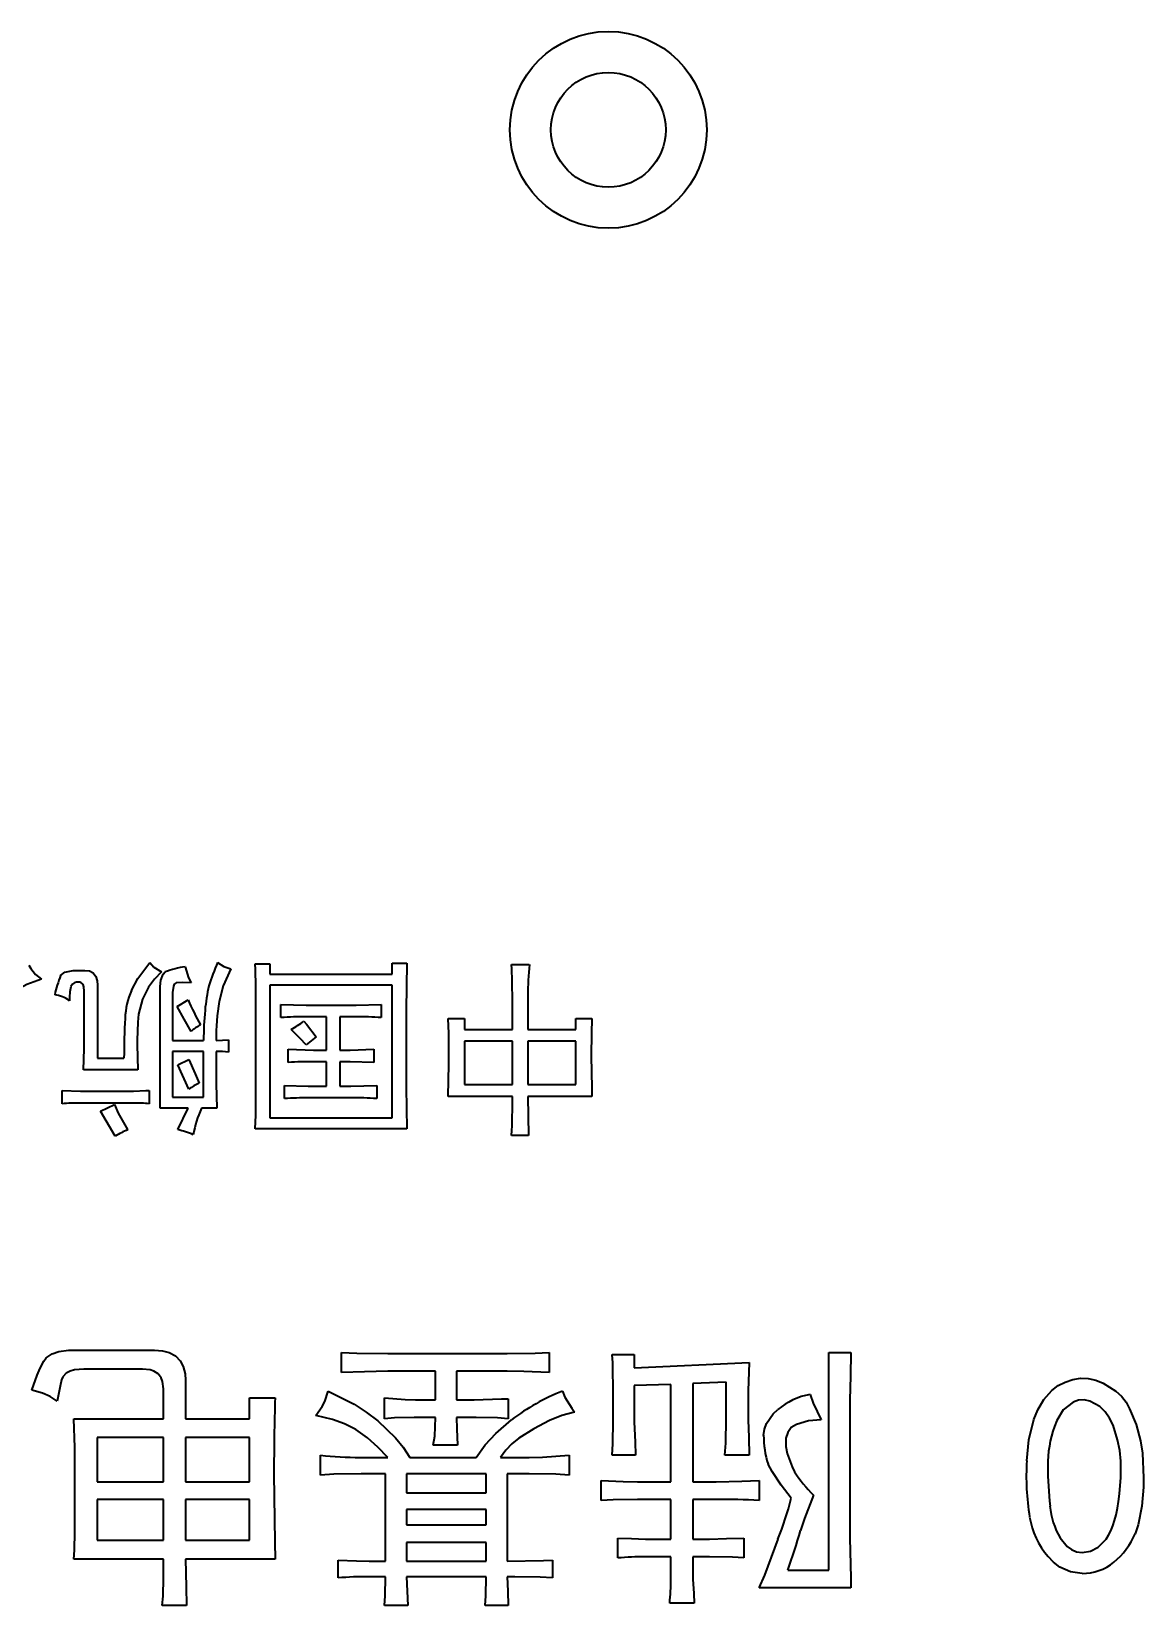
# Model space of a CAD drawing. Header units: millimetres. Extents: x -631 to 3210, y -561 to 2288.
# Drawn here: x -331.74 to -297.83, y 180.16 to 228.18 of the extents above; entities that cross this region are included whole.
import ezdxf

# ---------------------------------------------------------------- set-up
doc = ezdxf.new("R2010")
doc.units = ezdxf.units.MM
doc.layers.get('0').update_dxf_attribs({"lineweight": 18})

msp = doc.modelspace()

# ---------------------------------------------------------------- linework, layer by layer
at = {"color": 7, "lineweight": 35, "ltscale": 0.011243}
for p, q in [((-324.922, 199.737), (-324.472, 199.737)), ((-320.742, 199.76), (-320.292, 199.76))]:
    msp.add_line(p, q, dxfattribs=at)
at = {"color": 7, "lineweight": 35, "ltscale": 0.007865}
msp.add_line((-324.472, 199.737), (-324.472, 199.423), dxfattribs=at)
at = {"color": 7, "lineweight": 35, "ltscale": 0.008427}
for p, q in [((-320.742, 199.423), (-320.742, 199.76)), ((-318.54, 198.074), (-318.54, 197.737)), ((-315.146, 197.737), (-315.146, 198.074))]:
    msp.add_line(p, q, dxfattribs=at)
at = {"color": 7, "lineweight": 35, "ltscale": 0.035959}
msp.add_line((-320.292, 199.76), (-320.315, 198.322), dxfattribs=at)
at = {"color": 7, "lineweight": 35, "ltscale": 0.008984}
msp.add_line((-330.472, 199.535), (-330.113, 199.535), dxfattribs=at)
at = {"color": 7, "lineweight": 35, "ltscale": 0.09325}
for p, q in [((-324.472, 199.423), (-320.742, 199.423)), ((-320.742, 199.086), (-324.472, 199.086)), ((-324.472, 195.041), (-320.742, 195.041))]:
    msp.add_line(p, q, dxfattribs=at)
at = {"color": 7, "lineweight": 35, "ltscale": 0.013489}
for p, q in [((-317.102, 199.715), (-316.562, 199.715)), ((-318.787, 186.434), (-318.248, 186.434))]:
    msp.add_line(p, q, dxfattribs=at)
at = {"color": 7, "lineweight": 35, "ltscale": 0.002808}
msp.add_line((-330.27, 199.176), (-330.382, 199.176), dxfattribs=at)
at = {"color": 7, "lineweight": 35, "ltscale": 0.039887}
msp.add_line((-330.135, 197.31), (-330.135, 198.906), dxfattribs=at)
at = {"color": 7, "lineweight": 35, "ltscale": 0.055618}
msp.add_line((-329.731, 199.086), (-329.731, 196.861), dxfattribs=at)
at = {"color": 7, "lineweight": 35, "ltscale": 0.092697}
msp.add_line((-327.821, 195.333), (-327.821, 199.041), dxfattribs=at)
at = {"color": 7, "lineweight": 35, "ltscale": 0.036517}
msp.add_line((-327.438, 198.861), (-327.438, 197.4), dxfattribs=at)
at = {"color": 7, "lineweight": 35, "ltscale": 0.101123}
for p, q in [((-324.472, 199.086), (-324.472, 195.041)), ((-320.742, 195.041), (-320.742, 199.086))]:
    msp.add_line(p, q, dxfattribs=at)
at = {"color": 7, "lineweight": 35, "ltscale": 0.025842}
msp.add_line((-316.607, 198.771), (-316.607, 197.737), dxfattribs=at)
at = {"color": 7, "lineweight": 35, "ltscale": 0.009824}
msp.add_line((-327.304, 198.434), (-326.967, 198.636), dxfattribs=at)
at = {"color": 7, "lineweight": 35, "ltscale": 0.060113}
msp.add_line((-324.899, 195.962), (-324.899, 198.367), dxfattribs=at)
at = {"color": 7, "lineweight": 35, "ltscale": 0.010113}
for p, q in [((-324.135, 198.097), (-324.135, 198.501)), ((-321.079, 198.501), (-321.079, 198.097)), ((-323.911, 196.726), (-323.911, 197.131)), ((-321.304, 197.131), (-321.304, 196.726)), ((-330.81, 195.468), (-330.81, 195.872)), ((-328.158, 195.872), (-328.158, 195.468)), ((-313.36, 187.816), (-313.36, 187.412))]:
    msp.add_line(p, q, dxfattribs=at)
at = {"color": 7, "lineweight": 35, "ltscale": 0.038196}
msp.add_line((-323.371, 198.479), (-321.843, 198.479), dxfattribs=at)
at = {"color": 7, "lineweight": 35, "ltscale": 0.019112}
for p, q in [((-321.843, 198.479), (-321.079, 198.501)), ((-323.911, 197.131), (-323.146, 197.108))]:
    msp.add_line(p, q, dxfattribs=at)
at = {"color": 7, "lineweight": 35, "ltscale": 0.058989}
msp.add_line((-320.315, 198.322), (-320.315, 195.962), dxfattribs=at)
at = {"color": 7, "lineweight": 35, "ltscale": 0.024157}
msp.add_line((-317.079, 197.737), (-317.079, 198.704), dxfattribs=at)
at = {"color": 7, "lineweight": 35, "ltscale": 0.015723}
msp.add_line((-322.742, 198.119), (-323.371, 198.119), dxfattribs=at)
at = {"color": 7, "lineweight": 35, "ltscale": 0.025281}
for p, q in [((-322.742, 197.108), (-322.742, 198.119)), ((-322.337, 198.119), (-322.337, 197.108)), ((-313.259, 183.94), (-312.248, 183.94)), ((-312.248, 183.4), (-313.259, 183.4))]:
    msp.add_line(p, q, dxfattribs=at)
at = {"color": 7, "lineweight": 35, "ltscale": 0.012354}
for p, q in [((-321.843, 198.119), (-322.337, 198.119)), ((-315.146, 198.074), (-314.652, 198.074))]:
    msp.add_line(p, q, dxfattribs=at)
at = {"color": 7, "lineweight": 35, "ltscale": 0.012366}
msp.add_line((-319.034, 198.074), (-318.54, 198.074), dxfattribs=at)
at = {"color": 7, "lineweight": 35, "ltscale": 0.023596}
for p, q in [((-327.438, 197.4), (-326.495, 197.4)), ((-326.495, 197.063), (-327.438, 197.063)), ((-327.438, 195.67), (-326.495, 195.67))]:
    msp.add_line(p, q, dxfattribs=at)
at = {"color": 7, "lineweight": 35, "ltscale": 0.00955}
msp.add_line((-325.731, 197.423), (-325.731, 197.041), dxfattribs=at)
at = {"color": 7, "lineweight": 35, "ltscale": 0.036511}
for p, q in [((-318.54, 197.737), (-317.079, 197.737)), ((-317.079, 197.378), (-318.54, 197.378)), ((-316.607, 197.737), (-315.146, 197.737)), ((-315.146, 197.378), (-316.607, 197.378)), ((-318.54, 196.052), (-317.079, 196.052)), ((-316.607, 196.052), (-315.146, 196.052))]:
    msp.add_line(p, q, dxfattribs=at)
at = {"color": 7, "lineweight": 35, "ltscale": 0.033146}
for p, q in [((-318.54, 197.378), (-318.54, 196.052)), ((-317.079, 196.052), (-317.079, 197.378)), ((-316.607, 197.378), (-316.607, 196.052)), ((-315.146, 196.052), (-315.146, 197.378))]:
    msp.add_line(p, q, dxfattribs=at)
at = {"color": 7, "lineweight": 35, "ltscale": 0.020227}
msp.add_line((-329.731, 196.861), (-328.922, 196.861), dxfattribs=at)
at = {"color": 7, "lineweight": 35, "ltscale": 0.019109}
msp.add_line((-328.517, 197.265), (-328.495, 196.501), dxfattribs=at)
at = {"color": 7, "lineweight": 35, "ltscale": 0.034831}
for p, q in [((-327.438, 197.063), (-327.438, 195.67)), ((-326.495, 195.67), (-326.495, 197.063))]:
    msp.add_line(p, q, dxfattribs=at)
at = {"color": 7, "lineweight": 35, "ltscale": 0.024719}
msp.add_line((-326.113, 197.063), (-326.113, 196.074), dxfattribs=at)
at = {"color": 7, "lineweight": 35, "ltscale": 0.010107}
for p, q in [((-323.146, 197.108), (-322.742, 197.108)), ((-322.742, 196.749), (-323.146, 196.749))]:
    msp.add_line(p, q, dxfattribs=at)
at = {"color": 7, "lineweight": 35, "ltscale": 0.007861}
for p, q in [((-322.337, 197.108), (-322.023, 197.108)), ((-322.023, 196.749), (-322.337, 196.749))]:
    msp.add_line(p, q, dxfattribs=at)
at = {"color": 7, "lineweight": 35, "ltscale": 0.01799}
for p, q in [((-322.023, 197.108), (-321.304, 197.131)), ((-321.304, 196.726), (-322.023, 196.749)), ((-324.023, 196.03), (-323.304, 196.007))]:
    msp.add_line(p, q, dxfattribs=at)
at = {"color": 7, "lineweight": 35, "ltscale": 0.041577}
for p, q in [((-328.495, 196.501), (-330.158, 196.501)), ((-328.607, 195.49), (-330.27, 195.49))]:
    msp.add_line(p, q, dxfattribs=at)
at = {"color": 7, "lineweight": 35, "ltscale": 0.009296}
msp.add_line((-327.281, 196.659), (-326.944, 196.816), dxfattribs=at)
at = {"color": 7, "lineweight": 35, "ltscale": 0.020362}
msp.add_line((-326.944, 195.917), (-327.281, 196.659), dxfattribs=at)
at = {"color": 7, "lineweight": 35, "ltscale": 0.018539}
for p, q in [((-322.742, 196.007), (-322.742, 196.749)), ((-322.337, 196.749), (-322.337, 196.007))]:
    msp.add_line(p, q, dxfattribs=at)
at = {"color": 7, "lineweight": 35, "ltscale": 0.018548}
msp.add_line((-326.113, 196.074), (-326.09, 195.333), dxfattribs=at)
at = {"color": 7, "lineweight": 35, "ltscale": 0.010112}
for p, q in [((-324.023, 195.625), (-324.023, 196.03)), ((-321.214, 196.03), (-321.214, 195.625))]:
    msp.add_line(p, q, dxfattribs=at)
at = {"color": 7, "lineweight": 35, "ltscale": 0.014038}
msp.add_line((-323.304, 196.007), (-322.742, 196.007), dxfattribs=at)
at = {"color": 7, "lineweight": 35, "ltscale": 0.008423}
msp.add_line((-322.337, 196.007), (-322, 196.007), dxfattribs=at)
at = {"color": 7, "lineweight": 35, "ltscale": 0.019674}
msp.add_line((-322, 196.007), (-321.214, 196.03), dxfattribs=at)
at = {"color": 7, "lineweight": 35, "ltscale": 0.031466}
msp.add_line((-320.315, 195.962), (-320.292, 194.704), dxfattribs=at)
at = {"color": 7, "lineweight": 35, "ltscale": 0.014062}
msp.add_line((-330.81, 195.872), (-330.248, 195.85), dxfattribs=at)
at = {"color": 7, "lineweight": 35, "ltscale": 0.040454}
msp.add_line((-330.248, 195.85), (-328.629, 195.85), dxfattribs=at)
at = {"color": 7, "lineweight": 35, "ltscale": 0.011806}
msp.add_line((-329.641, 195.243), (-329.214, 195.445), dxfattribs=at)
at = {"color": 7, "lineweight": 35, "ltscale": 0.032581}
msp.add_line((-322, 195.648), (-323.304, 195.648), dxfattribs=at)
at = {"color": 7, "lineweight": 35, "ltscale": 0.048877}
for p, q in [((-317.079, 195.692), (-319.034, 195.692)), ((-327.045, 185.861), (-325.09, 185.861)), ((-325.09, 185.288), (-327.045, 185.288)), ((-327.045, 183.94), (-325.09, 183.94)), ((-325.09, 183.4), (-327.045, 183.4)), ((-327.045, 182.153), (-325.09, 182.153))]:
    msp.add_line(p, q, dxfattribs=at)
at = {"color": 7, "lineweight": 35, "ltscale": 0.029781}
msp.add_line((-316.607, 195.692), (-316.584, 194.501), dxfattribs=at)
at = {"color": 7, "lineweight": 35, "ltscale": 0.048865}
msp.add_line((-314.652, 195.692), (-316.607, 195.692), dxfattribs=at)
at = {"color": 7, "lineweight": 35, "ltscale": 0.022158}
msp.add_line((-329.191, 194.479), (-329.641, 195.243), dxfattribs=at)
at = {"color": 7, "lineweight": 35, "ltscale": 0.02135}
msp.add_line((-326.967, 195.333), (-327.821, 195.333), dxfattribs=at)
at = {"color": 7, "lineweight": 35, "ltscale": 0.018089}
msp.add_line((-327.281, 194.681), (-326.967, 195.333), dxfattribs=at)
at = {"color": 7, "lineweight": 35, "ltscale": 0.011792}
msp.add_line((-326.09, 195.333), (-326.562, 195.333), dxfattribs=at)
at = {"color": 7, "lineweight": 35, "ltscale": 0.115735}
msp.add_line((-320.292, 194.704), (-324.922, 194.704), dxfattribs=at)
at = {"color": 7, "lineweight": 35, "ltscale": 0.012927}
msp.add_line((-316.584, 194.501), (-317.102, 194.501), dxfattribs=at)
at = {"color": 7, "lineweight": 35, "ltscale": 0.065723}
msp.add_line((-330.618, 187.951), (-327.989, 187.951), dxfattribs=at)
at = {"color": 7, "lineweight": 35, "ltscale": 0.015169}
for p, q in [((-322.292, 187.277), (-322.292, 187.883)), ((-315.956, 187.883), (-315.956, 187.277)), ((-322.933, 184.142), (-322.933, 184.749)), ((-315.349, 184.749), (-315.349, 184.142))]:
    msp.add_line(p, q, dxfattribs=at)
at = {"color": 7, "lineweight": 35, "ltscale": 0.091016}
msp.add_line((-320.877, 187.85), (-317.236, 187.85), dxfattribs=at)
at = {"color": 7, "lineweight": 35, "ltscale": 0.016858}
for p, q in [((-314.034, 187.816), (-313.36, 187.816)), ((-316.562, 184.176), (-317.236, 184.176))]:
    msp.add_line(p, q, dxfattribs=at)
at = {"color": 7, "lineweight": 35, "ltscale": 0.166011}
msp.add_line((-307.427, 181.243), (-307.427, 187.883), dxfattribs=at)
at = {"color": 7, "lineweight": 35, "ltscale": 0.016846}
msp.add_line((-307.427, 187.883), (-306.753, 187.883), dxfattribs=at)
at = {"color": 7, "lineweight": 35, "ltscale": 0.044666}
msp.add_line((-328.36, 187.378), (-330.146, 187.378), dxfattribs=at)
at = {"color": 7, "lineweight": 35, "ltscale": 0.036243}
msp.add_line((-319.427, 187.31), (-320.877, 187.31), dxfattribs=at)
at = {"color": 7, "lineweight": 35, "ltscale": 0.02191}
for p, q in [((-319.427, 186.434), (-319.427, 187.31)), ((-318.787, 187.31), (-318.787, 186.434))]:
    msp.add_line(p, q, dxfattribs=at)
at = {"color": 7, "lineweight": 35, "ltscale": 0.03877}
msp.add_line((-317.236, 187.31), (-318.787, 187.31), dxfattribs=at)
at = {"color": 7, "lineweight": 35, "ltscale": 0.087736}
msp.add_line((-313.36, 187.412), (-309.854, 187.58), dxfattribs=at)
at = {"color": 7, "lineweight": 35, "ltscale": 0.022752}
msp.add_line((-327.72, 185.861), (-327.72, 186.771), dxfattribs=at)
at = {"color": 7, "lineweight": 35, "ltscale": 0.029494}
msp.add_line((-327.045, 187.041), (-327.045, 185.861), dxfattribs=at)
at = {"color": 7, "lineweight": 35, "ltscale": 0.02782}
msp.add_line((-312.248, 186.906), (-313.36, 186.872), dxfattribs=at)
at = {"color": 7, "lineweight": 35, "ltscale": 0.027809}
msp.add_line((-313.36, 186.872), (-313.36, 185.76), dxfattribs=at)
at = {"color": 7, "lineweight": 35, "ltscale": 0.074157}
msp.add_line((-312.248, 183.94), (-312.248, 186.906), dxfattribs=at)
at = {"color": 7, "lineweight": 35, "ltscale": 0.025295}
msp.add_line((-310.562, 186.973), (-311.573, 186.94), dxfattribs=at)
at = {"color": 7, "lineweight": 35, "ltscale": 0.075}
msp.add_line((-311.573, 186.94), (-311.573, 183.94), dxfattribs=at)
at = {"color": 7, "lineweight": 35, "ltscale": 0.027808}
msp.add_line((-310.562, 185.861), (-310.562, 186.973), dxfattribs=at)
at = {"color": 7, "lineweight": 35, "ltscale": 0.016011}
for p, q in [((-325.09, 185.861), (-325.09, 186.501)), ((-320.978, 185.861), (-320.978, 186.501))]:
    msp.add_line(p, q, dxfattribs=at)
at = {"color": 7, "lineweight": 35, "ltscale": 0.019385}
for p, q in [((-325.09, 186.501), (-324.315, 186.501)), ((-313.023, 182.187), (-312.248, 182.187)), ((-312.248, 181.648), (-313.023, 181.648))]:
    msp.add_line(p, q, dxfattribs=at)
at = {"color": 7, "lineweight": 35, "ltscale": 0.015173}
for p, q in [((-320.034, 186.434), (-319.427, 186.434)), ((-318.18, 185.895), (-318.787, 185.895))]:
    msp.add_line(p, q, dxfattribs=at)
at = {"color": 7, "lineweight": 35, "ltscale": 0.015168}
for p, q in [((-317.203, 186.468), (-317.203, 185.861)), ((-314.371, 183.367), (-314.371, 183.973)), ((-309.551, 183.973), (-309.551, 183.367)), ((-313.866, 181.614), (-313.866, 182.221)), ((-310.023, 182.221), (-310.023, 181.614))]:
    msp.add_line(p, q, dxfattribs=at)
at = {"color": 7, "lineweight": 35, "ltscale": 0.019382}
msp.add_line((-314, 185.794), (-314, 186.569), dxfattribs=at)
at = {"color": 7, "lineweight": 35, "ltscale": 0.016854}
for p, q in [((-309.888, 186.501), (-309.888, 185.827)), ((-312.248, 180.973), (-312.248, 181.648)), ((-311.573, 181.648), (-311.573, 180.973))]:
    msp.add_line(p, q, dxfattribs=at)
at = {"color": 7, "lineweight": 35, "ltscale": 0.105338}
msp.add_line((-306.787, 186.434), (-306.787, 182.221), dxfattribs=at)
at = {"color": 7, "lineweight": 35, "ltscale": 0.06825}
for p, q in [((-330.45, 185.861), (-327.72, 185.861)), ((-327.72, 181.58), (-330.45, 181.58))]:
    msp.add_line(p, q, dxfattribs=at)
at = {"color": 7, "lineweight": 35, "ltscale": 0.016016}
msp.add_line((-319.427, 185.895), (-320.068, 185.895), dxfattribs=at)
at = {"color": 7, "lineweight": 35, "ltscale": 0.033707}
for p, q in [((-329.742, 185.288), (-329.742, 183.94)), ((-327.72, 183.94), (-327.72, 185.288)), ((-327.045, 185.288), (-327.045, 183.94)), ((-325.09, 183.94), (-325.09, 185.288))]:
    msp.add_line(p, q, dxfattribs=at)
at = {"color": 7, "lineweight": 35, "ltscale": 0.050562}
for p, q in [((-327.72, 185.288), (-329.742, 185.288)), ((-320.203, 184.681), (-318.18, 184.681)), ((-329.742, 183.94), (-327.72, 183.94)), ((-327.72, 183.4), (-329.742, 183.4)), ((-329.742, 182.153), (-327.72, 182.153))]:
    msp.add_line(p, q, dxfattribs=at)
at = {"color": 7, "lineweight": 35, "ltscale": 0.01853}
for p, q in [((-318.753, 185.052), (-319.495, 185.052)), ((-309.854, 184.749), (-310.596, 184.749))]:
    msp.add_line(p, q, dxfattribs=at)
at = {"color": 7, "lineweight": 35, "ltscale": 0.021069}
msp.add_line((-321.72, 184.681), (-320.877, 184.681), dxfattribs=at)
at = {"color": 7, "lineweight": 35, "ltscale": 0.021912}
msp.add_line((-317.438, 184.681), (-316.562, 184.681), dxfattribs=at)
at = {"color": 7, "lineweight": 35, "ltscale": 0.0177}
for p, q in [((-313.326, 184.749), (-314.034, 184.749)), ((-320.27, 180.164), (-320.978, 180.164)), ((-317.203, 180.164), (-317.911, 180.164))]:
    msp.add_line(p, q, dxfattribs=at)
at = {"color": 7, "lineweight": 35, "ltscale": 0.018542}
for p, q in [((-320.944, 184.176), (-321.686, 184.176)), ((-327.012, 180.164), (-327.753, 180.164)), ((-311.54, 180.232), (-312.281, 180.232))]:
    msp.add_line(p, q, dxfattribs=at)
at = {"color": 7, "lineweight": 35, "ltscale": 0.066573}
for p, q in [((-320.944, 181.513), (-320.944, 184.176)), ((-317.236, 184.176), (-317.236, 181.513))]:
    msp.add_line(p, q, dxfattribs=at)
at = {"color": 7, "lineweight": 35, "ltscale": 0.014326}
for p, q in [((-320.304, 184.176), (-320.304, 183.603)), ((-317.877, 183.603), (-317.877, 184.176)), ((-320.304, 182.086), (-320.304, 181.513)), ((-317.877, 181.513), (-317.877, 182.086))]:
    msp.add_line(p, q, dxfattribs=at)
at = {"color": 7, "lineweight": 35, "ltscale": 0.060669}
for p, q in [((-317.877, 184.176), (-320.304, 184.176)), ((-320.304, 183.603), (-317.877, 183.603)), ((-317.877, 183.097), (-320.304, 183.097)), ((-320.304, 182.625), (-317.877, 182.625)), ((-317.877, 182.086), (-320.304, 182.086)), ((-320.304, 181.513), (-317.877, 181.513)), ((-317.877, 181.041), (-320.304, 181.041))]:
    msp.add_line(p, q, dxfattribs=at)
at = {"color": 7, "lineweight": 35, "ltscale": 0.017688}
for p, q in [((-311.573, 183.94), (-310.866, 183.94)), ((-310.866, 183.4), (-311.573, 183.4))]:
    msp.add_line(p, q, dxfattribs=at)
at = {"color": 7, "lineweight": 35, "ltscale": 0.03118}
for p, q in [((-329.742, 183.4), (-329.742, 182.153)), ((-327.72, 182.153), (-327.72, 183.4)), ((-327.045, 183.4), (-327.045, 182.153)), ((-325.09, 182.153), (-325.09, 183.4))]:
    msp.add_line(p, q, dxfattribs=at)
at = {"color": 7, "lineweight": 35, "ltscale": 0.011797}
for p, q in [((-320.304, 183.097), (-320.304, 182.625)), ((-317.877, 182.625), (-317.877, 183.097))]:
    msp.add_line(p, q, dxfattribs=at)
at = {"color": 7, "lineweight": 35, "ltscale": 0.030337}
for p, q in [((-312.248, 182.187), (-312.248, 183.4)), ((-311.573, 183.4), (-311.573, 182.187))]:
    msp.add_line(p, q, dxfattribs=at)
at = {"color": 7, "lineweight": 35, "ltscale": 0.012634}
for p, q in [((-311.573, 182.187), (-311.068, 182.187)), ((-321.45, 181.513), (-320.944, 181.513)), ((-311.068, 181.648), (-311.573, 181.648)), ((-320.944, 181.041), (-321.45, 181.041))]:
    msp.add_line(p, q, dxfattribs=at)
at = {"color": 7, "lineweight": 35, "ltscale": 0.068262}
msp.add_line((-324.315, 181.58), (-327.045, 181.58), dxfattribs=at)
at = {"color": 7, "lineweight": 35, "ltscale": 0.013483}
for p, q in [((-322.394, 181.007), (-322.394, 181.546)), ((-315.854, 181.546), (-315.854, 181.007))]:
    msp.add_line(p, q, dxfattribs=at)
at = {"color": 7, "lineweight": 35, "ltscale": 0.005896}
msp.add_line((-317, 181.041), (-317.236, 181.041), dxfattribs=at)
at = {"color": 7, "lineweight": 35, "ltscale": 0.031189}
msp.add_line((-308.675, 181.243), (-307.427, 181.243), dxfattribs=at)
at = {"color": 7, "lineweight": 35, "ltscale": 0.069934}
msp.add_line((-306.753, 180.704), (-309.551, 180.704), dxfattribs=at)
at = {"color": 7, "lineweight": 35}
for points in [[(-328.693, 198.927), (-328.501, 199.288), (-328.135, 199.782)], [(-328.135, 199.782), (-328.014, 199.639), (-327.776, 199.49)], [(-326.068, 199.782), (-325.878, 199.654), (-325.664, 199.58)], [(-331.438, 199.265), (-331.88, 199.105), (-332.293, 198.881), (-332.805, 198.518)], [(-331.821, 199.692), (-331.766, 199.59), (-331.616, 199.414), (-331.438, 199.265)], [(-330.854, 199.378), (-330.722, 199.483), (-330.472, 199.535)], [(-330.113, 199.535), (-329.978, 199.519), (-329.86, 199.459), (-329.778, 199.352), (-329.741, 199.222), (-329.731, 199.086)], [(-327.776, 199.49), (-327.992, 199.27), (-328.179, 199.026), (-328.36, 198.659)], [(-327.821, 199.041), (-327.801, 199.235), (-327.73, 199.418), (-327.664, 199.49)], [(-327.057, 199.648), (-326.953, 199.311), (-326.877, 199.153)], [(-325.664, 199.58), (-325.895, 199.066), (-326.023, 198.591)], [(-330.382, 199.176), (-330.425, 199.168), (-330.494, 199.116), (-330.54, 199.041)], [(-330.135, 198.906), (-330.146, 199.039), (-330.166, 199.103), (-330.183, 199.132), (-330.24, 199.172), (-330.27, 199.176)], [(-327.326, 199.153), (-327.361, 199.142), (-327.387, 199.115), (-327.413, 199.06), (-327.438, 198.861)], [(-326.877, 199.153), (-327.147, 199.17), (-327.326, 199.153)], [(-328.36, 198.659), (-328.477, 198.198), (-328.495, 197.962)], [(-326.877, 197.67), (-327.086, 198.054), (-327.304, 198.434)], [(-324.135, 198.501), (-323.753, 198.489), (-323.371, 198.479)], [(-328.495, 197.962), (-328.515, 197.405), (-328.517, 197.265)], [(-323.438, 197.985), (-323.357, 197.894), (-323.057, 197.513)], [(-319.012, 196.928), (-319.014, 197.616), (-319.034, 198.074)], [(-314.652, 198.074), (-314.664, 197.616), (-314.675, 196.928)], [(-326.113, 197.4), (-325.922, 197.412), (-325.731, 197.423)], [(-323.371, 197.265), (-323.545, 197.459), (-323.821, 197.737)], [(-323.057, 197.513), (-323.217, 197.393), (-323.371, 197.265)], [(-330.158, 196.501), (-330.135, 197.148), (-330.135, 197.31)], [(-319.034, 195.692), (-319.012, 196.681), (-319.012, 196.928)], [(-314.675, 196.928), (-314.656, 195.94), (-314.652, 195.692)], [(-326.944, 196.816), (-326.756, 196.384), (-326.629, 196.097)], [(-324.922, 194.704), (-324.905, 195.122), (-324.899, 195.962)], [(-329.214, 195.445), (-329.095, 195.183), (-328.81, 194.681)], [(-328.629, 195.85), (-328.252, 195.869), (-328.158, 195.872)], [(-331.292, 187.715), (-331.114, 187.842), (-330.909, 187.917), (-330.618, 187.951)], [(-327.989, 187.951), (-327.747, 187.933), (-327.541, 187.878), (-327.353, 187.777), (-327.209, 187.631), (-327.112, 187.45), (-327.058, 187.232), (-327.045, 187.041)], [(-322.292, 187.883), (-321.822, 187.859), (-320.877, 187.85)], [(-317.236, 187.85), (-316.382, 187.859), (-315.956, 187.883)], [(-314, 186.569), (-314.015, 187.567), (-314.034, 187.816)], [(-306.753, 187.883), (-306.77, 187.159), (-306.787, 186.434)], [(-331.731, 186.737), (-331.572, 187.188), (-331.479, 187.409), (-331.368, 187.621), (-331.292, 187.715)], [(-330.146, 187.378), (-330.428, 187.351), (-330.564, 187.312), (-330.683, 187.252), (-330.787, 187.142)], [(-327.72, 186.771), (-327.747, 187.001), (-327.79, 187.11), (-327.883, 187.234), (-328.014, 187.317), (-328.126, 187.354), (-328.36, 187.378)], [(-320.877, 187.31), (-321.584, 187.294), (-322.292, 187.277)], [(-315.956, 187.277), (-316.724, 187.3), (-317.236, 187.31)], [(-309.854, 187.58), (-309.884, 186.717), (-309.888, 186.501)], [(-330.787, 187.142), (-330.823, 187.048), (-330.871, 186.85), (-330.956, 186.4)], [(-301.057, 186.131), (-300.869, 186.447), (-300.628, 186.723), (-300.435, 186.872), (-300.217, 186.982)], [(-300.217, 186.982), (-299.989, 187.055), (-299.754, 187.094), (-299.516, 187.09), (-299.284, 187.039), (-299.064, 186.947)], [(-299.064, 186.947), (-298.675, 186.701), (-298.506, 186.547), (-298.364, 186.367), (-298.259, 186.164)], [(-330.956, 186.4), (-331.168, 186.542), (-331.402, 186.645), (-331.731, 186.737)], [(-323.068, 185.962), (-322.879, 186.239), (-322.799, 186.386), (-322.697, 186.704)], [(-322.697, 186.704), (-321.907, 186.301), (-321.533, 186.062), (-321.18, 185.794)], [(-320.978, 186.501), (-320.35, 186.444), (-320.034, 186.434)], [(-318.248, 186.434), (-317.412, 186.464), (-317.203, 186.468)], [(-315.551, 186.704), (-315.474, 186.522), (-315.266, 186.185), (-315.18, 186.063)], [(-308, 186.603), (-307.911, 186.336), (-307.664, 185.827)], [(-299.978, 186.367), (-300.278, 186.13), (-300.478, 185.804), (-300.551, 185.625)], [(-299.169, 186.232), (-299.471, 186.399), (-299.641, 186.435), (-299.814, 186.424), (-299.978, 186.367)], [(-330.416, 183.67), (-330.42, 184.985), (-330.45, 185.861)], [(-321.85, 185.532), (-322.196, 185.71), (-322.563, 185.839), (-323.068, 185.962)], [(-320.068, 185.895), (-320.675, 185.885), (-320.978, 185.861)], [(-319.495, 185.052), (-319.447, 185.33), (-319.427, 185.895)], [(-318.787, 185.895), (-318.772, 185.558), (-318.753, 185.052)], [(-317.203, 185.861), (-317.527, 185.885), (-318.18, 185.895)], [(-318.18, 184.681), (-317.904, 185.067), (-317.582, 185.416), (-317.102, 185.827)], [(-315.18, 186.063), (-315.572, 185.959), (-315.948, 185.807), (-316.427, 185.558)], [(-310.596, 184.749), (-310.572, 185.119), (-310.562, 185.861)], [(-309.888, 185.827), (-309.871, 185.288), (-309.854, 184.749)], [(-309.416, 185.355), (-309.395, 185.539), (-309.334, 185.714), (-309.123, 186.015), (-308.986, 186.141)], [(-307.664, 185.827), (-308.045, 185.798), (-308.411, 185.69), (-308.573, 185.591)], [(-301.394, 184.58), (-301.331, 185.216), (-301.18, 185.836), (-301.057, 186.131)], [(-298.629, 185.221), (-298.763, 185.67), (-298.866, 185.88), (-298.999, 186.071), (-299.169, 186.232)], [(-298.259, 186.164), (-298.053, 185.689), (-297.922, 185.187)], [(-320.877, 184.681), (-321.177, 184.992), (-321.499, 185.279), (-321.85, 185.532)], [(-321.18, 185.794), (-320.643, 185.279), (-320.407, 184.992), (-320.203, 184.681)], [(-316.427, 185.558), (-316.883, 185.265), (-317.092, 185.093), (-317.281, 184.9), (-317.438, 184.681)], [(-314.034, 184.749), (-314.01, 185.096), (-314, 185.794)], [(-313.36, 185.76), (-313.337, 185.153), (-313.326, 184.749)], [(-308.573, 185.591), (-308.682, 185.441), (-308.739, 185.266), (-308.742, 185.018)], [(-308.742, 185.018), (-308.696, 184.804), (-308.543, 184.392), (-308.472, 184.243)], [(-298.562, 183.569), (-298.523, 184.067), (-298.525, 184.566), (-298.559, 184.896), (-298.629, 185.221)], [(-297.922, 185.187), (-297.867, 184.814), (-297.833, 184.055), (-297.837, 183.77)], [(-316.562, 184.681), (-316.157, 184.691), (-315.349, 184.749)], [(-308.573, 183.434), (-308.883, 183.834), (-309.161, 184.257), (-309.281, 184.479)], [(-324.349, 184.176), (-324.323, 182.099), (-324.315, 181.58)], [(-321.686, 184.176), (-322.518, 184.166), (-322.933, 184.142)], [(-315.349, 184.142), (-315.753, 184.166), (-316.562, 184.176)], [(-314.371, 183.973), (-313.704, 183.95), (-313.259, 183.94)], [(-310.866, 183.94), (-310.077, 183.959), (-309.551, 183.973)], [(-330.45, 181.58), (-330.432, 181.854), (-330.42, 182.416), (-330.416, 183.67)], [(-307.899, 183.535), (-308.171, 182.817), (-308.289, 182.452)], [(-297.837, 183.77), (-297.882, 183.194), (-297.997, 182.629), (-298.09, 182.355)], [(-313.259, 183.4), (-314.001, 183.39), (-314.371, 183.367)], [(-313.866, 182.221), (-313.444, 182.204), (-313.023, 182.187)], [(-311.068, 182.187), (-310.545, 182.204), (-310.023, 182.221)], [(-309.551, 180.704), (-309.385, 181.092), (-308.978, 182.187)], [(-306.787, 182.221), (-306.757, 181.007), (-306.753, 180.704)], [(-300.375, 182.225), (-300.166, 181.966), (-300.03, 181.869), (-299.874, 181.805), (-299.708, 181.782)], [(-299.708, 181.782), (-299.451, 181.825), (-299.219, 181.944), (-298.975, 182.193)], [(-327.753, 180.164), (-327.731, 180.449), (-327.721, 181.013), (-327.72, 181.58)], [(-327.045, 181.58), (-327.027, 180.731), (-327.012, 180.164)], [(-322.394, 181.546), (-321.827, 181.528), (-321.45, 181.513)], [(-317.236, 181.513), (-316.131, 181.542), (-315.854, 181.546)], [(-310.023, 181.614), (-310.371, 181.638), (-311.068, 181.648)], [(-299.708, 181.142), (-300.063, 181.191), (-300.389, 181.338), (-300.578, 181.484), (-300.744, 181.656)], [(-320.978, 180.164), (-320.955, 180.457), (-320.944, 181.041)], [(-320.304, 181.041), (-320.287, 180.603), (-320.27, 180.164)], [(-317.911, 180.164), (-317.887, 180.457), (-317.877, 181.041)], [(-317.236, 181.041), (-317.22, 180.603), (-317.203, 180.164)], [(-315.854, 181.007), (-316.235, 181.031), (-317, 181.041)], [(-311.573, 180.973), (-311.549, 180.529), (-311.54, 180.232)]]:
    msp.add_lwpolyline(points, dxfattribs=at)
for radius in [3, 1.75]:
    msp.add_circle((-314.152, 225.176), radius, dxfattribs=at)
for centre, radius, start, end in [((-316.272, 195.698), 10.613, 157.3672, 161.5143), ((-351.438, 198.645), 26.54, 359.3989, 2.3589), ((-327.266, 197.957), 3.859, 158.3978, 167.4826), ((-326.679, 196.923), 2.75, 97.9002, 110.9876), ((-338.026, 198.744), 20.947, 359.889, 2.656), ((-305.666, 198.715), 10.941, 174.7577, 179.7074), ((-331.171, 197.807), 0.997, 53.9719, 82.0784), ((-328.808, 198.646), 1.777, 167.1761, 181.0522), ((-326.521, 197.981), 2.369, 156.464, 177.7358), ((-320.101, 197.731), 6.377, 167.9419, 174.6849), ((-319.749, 201.776), 7.871, 203.5068, 209.7279), ((-316.14, 197.348), 10.355, 174.6044, 179.7098), ((-317.694, 197.359), 8.419, 171.5856, 179.7209), ((-303.32, 196.732), 25.602, 176.9945, 179.711), ((-326.111, 196.871), 1.107, 115.3257, 133.7983), ((-323.53, 189.976), 8.144, 88.883, 94.2628), ((-325.721, 201.099), 3.862, 299.4819, 306.2365), ((-321.685, 189.958), 8.162, 85.7442, 91.1115), ((-326.067, 194.526), 2.538, 82.3897, 91.0375), ((-323.305, 188.606), 8.144, 88.883, 94.2628), ((-325.518, 193.783), 2.567, 115.6576, 123.7518), ((-330.375, 191.28), 4.211, 88.5668, 95.9169), ((-328.527, 192.433), 3.057, 83.0634, 91.5038), ((-323.424, 187.661), 7.987, 89.136, 94.2989), ((-321.836, 187.015), 8.633, 85.8674, 91.091), ((-338.657, 195.484), 21.579, 357.3894, 0.5528), ((-323.199, 193.855), 3.672, 156.2796, 169.506), ((-326.34, 189.533), 5.71, 115.624, 119.9625), ((-328.225, 191.034), 3.766, 67.9186, 75.4914), ((-241.511, 184.101), 82.838, 178.33964, 179.94855), ((-313.267, 180.855), 6.279, 111.3306, 127.6374), ((-307.59, 184.449), 2.193, 100.7858, 129.5245), ((-306.647, 185.33), 2.769, 179.4739, 197.9033), ((-297.224, 184.451), 3.528, 160.5631, 180.6426), ((-321.577, 197.899), 13.219, 264.1141, 269.3836), ((-293.709, 184.1), 7.698, 176.4222, 189.2321), ((-288.378, 184.521), 12.376, 180.5058, 186.1341), ((-305.082, 186.407), 4.023, 212.5507, 225.5507), ((-320.608, 186.666), 12.462, 338.9367, 344.9678), ((-310.695, 163.882), 19.519, 86.6383, 90.4992), ((-298.327, 183.409), 2.367, 185.1113, 210.0333), ((-339.515, 191.791), 32.593, 341.1175, 343.3482), ((-298.837, 183.28), 2.505, 189.5503, 220.4257), ((-300.109, 183.195), 2.187, 308.7726, 337.4296), ((-313.143, 173.874), 7.774, 89.1144, 95.3336), ((-299.687, 182.609), 1.467, 269.1968, 310.2556), ((-321.558, 170.638), 10.403, 89.4065, 94.6097), ((-319.063, 180.909), 6.815, 354.3001, 0.5438)]:
    msp.add_arc(centre, radius, start, end, dxfattribs=at)
msp.add_ellipse((-305.125, 198.636), major_axis=(5.751, -16.764), ratio=0.194947, start_param=0.139906, end_param=0.391531, dxfattribs=at)

doc.saveas('drawing.dxf')
